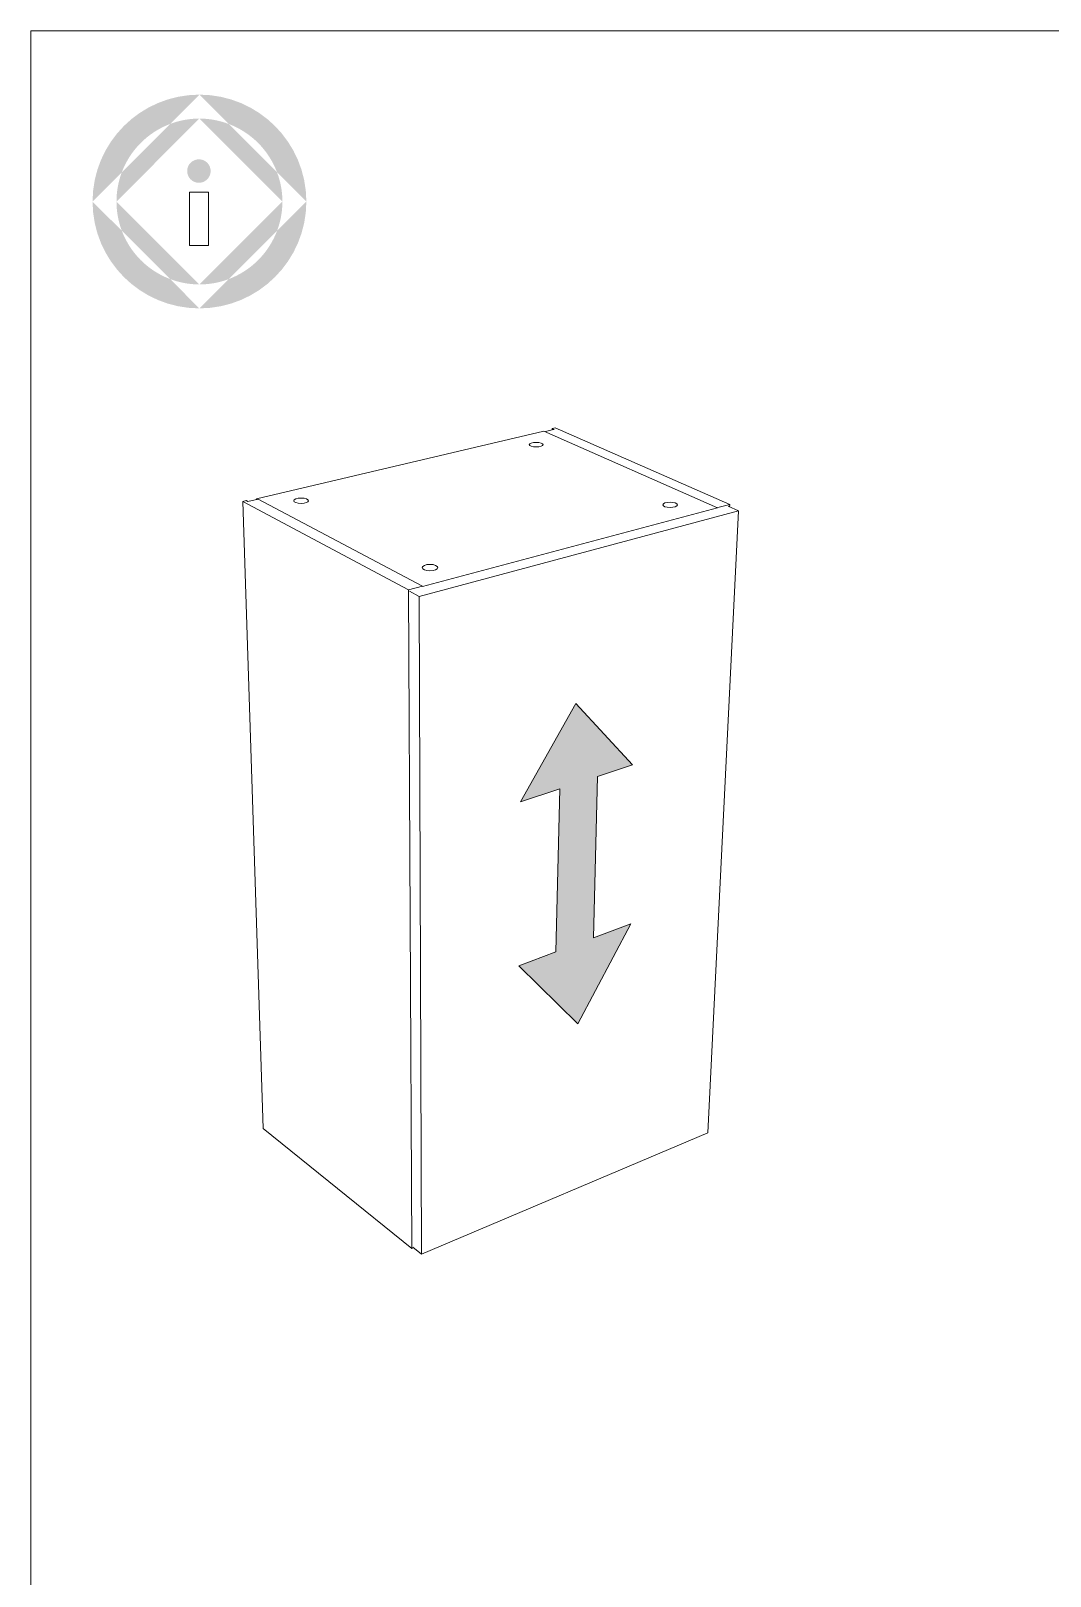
# Model space of a CAD drawing. Header units: metres. Extents: x -8.4 to 7.9, y -3.9 to 2.
# Drawn here: x 1.0454 to 1.2485, y -1.8958 to -1.5878 of the extents above; entities that cross this region are included whole.
import ezdxf

# ---------------------------------------------------------------- set-up
doc = ezdxf.new("R2010")
doc.units = ezdxf.units.M
doc.header["$MEASUREMENT"] = 0
for name, color, linetype, lineweight in [('PDF15_Geometry_Num_Penna__1', 255, 'Continuous', 18), ('PDF15_Geometry_Num_Penna__7', 7, 'Continuous', 18), ('PDF15_Solid Fills_Num_Penna__7', 7, 'Continuous', 18)]:
    doc.layers.add(name, color=color, linetype=linetype, lineweight=lineweight)

msp = doc.modelspace()

# ---------------------------------------------------------------- hatches: boundary and pattern name
at = {"layer": 'PDF15_Geometry_Num_Penna__7', "linetype": 'Continuous', "lineweight": 18}
for points in [[(1.07896, -1.60052, 0.413522), (1.05768, -1.62183), (1.06351, -1.61599, -0.215107), (1.07313, -1.60636)], [(1.10028, -1.62183, 0.413531), (1.07896, -1.60052), (1.0848, -1.60636, -0.21535), (1.09444, -1.616)], [(1.06351, -1.61599, 0.090434), (1.06245, -1.62183), (1.07896, -1.60529, 0.090368), (1.07313, -1.60636)], [(1.0848, -1.60636, 0.090299), (1.07896, -1.60529), (1.09551, -1.62183, 0.090249), (1.09444, -1.616)], [(1.07887, -1.61341, 0.414175), (1.07653, -1.61574, 0.416269), (1.07887, -1.61809, 0.416482), (1.08121, -1.61574, 0.414388)], [(1.05768, -1.62183, 0.413495), (1.07896, -1.64312), (1.07313, -1.63728, -0.214889), (1.06352, -1.62767)], [(1.06245, -1.62183, 0.090481), (1.06352, -1.62767), (1.07313, -1.63728, 0.090484), (1.07896, -1.63835)], [(1.07896, -1.63835, 0.090415), (1.0848, -1.63729), (1.09444, -1.62767, 0.090296), (1.09551, -1.62183)], [(1.07896, -1.64312, 0.413503), (1.10028, -1.62183), (1.09444, -1.62767, -0.215132), (1.0848, -1.63729)], [(1.14997, -1.77137), (1.14259, -1.77413), (1.15439, -1.78575), (1.16491, -1.76578), (1.15748, -1.76856), (1.15827, -1.73641), (1.16527, -1.73409), (1.15399, -1.72185), (1.14297, -1.74148), (1.15078, -1.73889)]]:
    msp.add_hatch(color=7, dxfattribs=at).paths.add_polyline_path(points)

# ---------------------------------------------------------------- linework, layer by layer
at = {"layer": 'PDF15_Geometry_Num_Penna__1', "color": 255, "linetype": 'Continuous', "lineweight": 18, "flags": 128}
msp.add_lwpolyline([(1.14997, -1.77137), (1.15078, -1.73889), (1.14297, -1.74148), (1.15399, -1.72185), (1.16527, -1.73409), (1.15827, -1.73641), (1.15748, -1.76856), (1.16491, -1.76578), (1.15439, -1.78575), (1.14259, -1.77413)], close=True, dxfattribs=at)
at = {"layer": 'PDF15_Geometry_Num_Penna__7', "color": 7, "linetype": 'Continuous', "lineweight": 18, "flags": 128}
for points in [[(1.82215, -2.68119), (1.0454, -2.68119), (1.0454, -1.58782), (1.82215, -1.58782)], [(1.14997, -1.77137), (1.15078, -1.73889), (1.14297, -1.74148), (1.15399, -1.72185), (1.16527, -1.73409), (1.15827, -1.73641), (1.15748, -1.76856), (1.16491, -1.76578), (1.15439, -1.78575), (1.14259, -1.77413)]]:
    msp.add_lwpolyline(points, close=True, dxfattribs=at)
for points in [[(1.14758, -1.66758), (1.09033, -1.68109), (1.09034, -1.68123)], [(1.18218, -1.6829), (1.14758, -1.66758)], [(1.14792, -1.66764), (1.14926, -1.66733)], [(1.14926, -1.66733), (1.14927, -1.66706)], [(1.14926, -1.66733), (1.14966, -1.66723)], [(1.14927, -1.66706), (1.14985, -1.66692)], [(1.14966, -1.66723), (1.14927, -1.66706)], [(1.18462, -1.6822), (1.14985, -1.66692)], [(1.08827, -1.68144), (1.0876, -1.6816)], [(1.09065, -1.68116), (1.08864, -1.68163), (1.08827, -1.68144)], [(1.09033, -1.68109), (1.09053, -1.68119)], [(1.09065, -1.68116), (1.12339, -1.69849)], [(1.0876, -1.6816), (1.12063, -1.69922)], [(1.09166, -1.80659), (1.0876, -1.6816)], [(1.18637, -1.68346), (1.12277, -1.70052), (1.12321, -1.83163)], [(1.12339, -1.69854), (1.18218, -1.6829)], [(1.18026, -1.80741), (1.18637, -1.68346)], [(1.18225, -1.68283), (1.18462, -1.6822)], [(1.18637, -1.68346), (1.18431, -1.68256)], [(1.1846, -1.68269), (1.18462, -1.6822)], [(1.12339, -1.69849), (1.12063, -1.69922)], [(1.12063, -1.69922), (1.12131, -1.83051)], [(1.12277, -1.70052), (1.1208, -1.69947)], [(1.12165, -1.83037), (1.12131, -1.83051), (1.09166, -1.80659)], [(1.18026, -1.80741), (1.12321, -1.83163), (1.12146, -1.83022)]]:
    msp.add_lwpolyline(points, dxfattribs=at)
at = {"layer": 'PDF15_Geometry_Num_Penna__7', "color": 7, "linetype": 'Continuous', "lineweight": 18}
for points in [[(1.14467, -1.67028), (1.14467, -1.67003), (1.14529, -1.66983), (1.14605, -1.66983)], [(1.14605, -1.67074), (1.14529, -1.67074), (1.14467, -1.67053), (1.14467, -1.67028)], [(1.14605, -1.66983), (1.14682, -1.66983), (1.14744, -1.67003), (1.14744, -1.67028)], [(1.14744, -1.67028), (1.14744, -1.67053), (1.14682, -1.67074), (1.14605, -1.67074)], [(1.09776, -1.68145), (1.09776, -1.68116), (1.09842, -1.68093), (1.09924, -1.68093)], [(1.09924, -1.68198), (1.09842, -1.68198), (1.09776, -1.68174), (1.09776, -1.68145)], [(1.09924, -1.68093), (1.10005, -1.68093), (1.10071, -1.68116), (1.10071, -1.68145)], [(1.10071, -1.68145), (1.10071, -1.68174), (1.10005, -1.68198), (1.09924, -1.68198)], [(1.17129, -1.68228), (1.17129, -1.68198), (1.17194, -1.68174), (1.17274, -1.68174)], [(1.17274, -1.68281), (1.17194, -1.68281), (1.17129, -1.68258), (1.17129, -1.68228)], [(1.17274, -1.68174), (1.17355, -1.68174), (1.1742, -1.68198), (1.1742, -1.68228)], [(1.1742, -1.68228), (1.1742, -1.68258), (1.17355, -1.68281), (1.17274, -1.68281)], [(1.12334, -1.69478), (1.12334, -1.69443), (1.12404, -1.69415), (1.12491, -1.69415)], [(1.12491, -1.69541), (1.12404, -1.69541), (1.12334, -1.69512), (1.12334, -1.69478)], [(1.12491, -1.69415), (1.12577, -1.69415), (1.12647, -1.69443), (1.12647, -1.69478)], [(1.12647, -1.69478), (1.12647, -1.69512), (1.12577, -1.69541), (1.12491, -1.69541)]]:
    msp.add_open_spline(points, degree=3, dxfattribs=at)
at = {"layer": 'PDF15_Solid Fills_Num_Penna__7', "color": 7, "linetype": 'Continuous', "lineweight": 18}
for p, q in [((1.08076, -1.61999), (1.07697, -1.61999)), ((1.07697, -1.61999), (1.07697, -1.63058)), ((1.08076, -1.63058), (1.08076, -1.61999)), ((1.07697, -1.63058), (1.08076, -1.63058))]:
    msp.add_line(p, q, dxfattribs=at)

doc.saveas('drawing.dxf')
